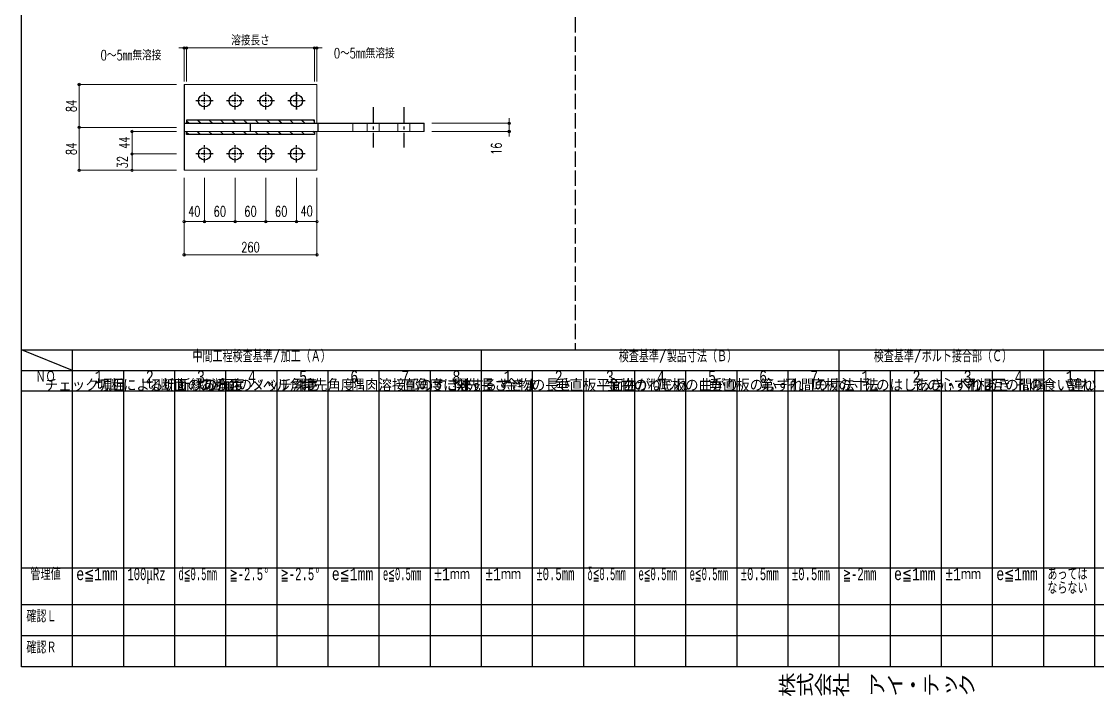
# Model space of a CAD drawing. Header units: millimetres. Extents: x -11384 to 29624, y 0 to 17788.
# Drawn here: x 3444 to 5549, y 15434 to 16755 of the extents above; entities that cross this region are included whole.
import ezdxf
from ezdxf.enums import TextEntityAlignment as Align

# ---------------------------------------------------------------- set-up
doc = ezdxf.new("R2010")
doc.units = ezdxf.units.MM
doc.header["$LTSCALE"] = 5
for name, pattern in [('ACAD_ISO03W100', [30, 12, -18]), ('CENTER1', [10, 6.25, -1.25, 1.25, -1.25]), ('DASHED', [7.5, 6, -1.5]), ('JIS_08_50', [53, 50, -1.125, 0.75, -1.125])]:
    doc.linetypes.add(name, pattern=pattern)
doc.layers.get('0').update_dxf_attribs({"color": 255})
doc.layers.get('DEFPOINTS').update_dxf_attribs({"color": 255})
for name, color, linetype in [('CENTER', 2, 'JIS_08_50'), ('LAYER6', 7, 'Continuous'), ('寸法', 4, 'Continuous'), ('文字', 7, 'Continuous'), ('溶接', 241, 'Continuous'), ('補助線', 7, 'ACAD_ISO03W100'), ('金物', 142, 'Continuous')]:
    doc.layers.add(name, color=color, linetype=linetype)
doc.styles.add('DLSTANDARD1', font='monotxt.shx', dxfattribs={"width": 0.6, "bigfont": 'extfont'})
doc.styles.add('KANJI', font='simplex.shx', dxfattribs={"width": 0.7, "bigfont": 'extfont2.shx'})
doc.styles.get("Standard").update_dxf_attribs({"font": 'simplex.shx', "width": 0.7, "height": 2.5, "bigfont": '@extfont2.shx'})
doc.styles.add('TATEGAKI', font='txt', dxfattribs={"bigfont": 'bigfont.shx'})
doc.dimstyles.new('一般寸法-小さめ', dxfattribs={"dimscale": 10, "dimtxt": 2, "dimasz": 0.5, "dimexe": 0.125, "dimexo": 1.5, "dimgap": 0.5, "dimtad": 1, "dimtxsty": 'KANJI', "dimblk": 'ORIGIN', "dimcen": 0, "dimclrd": 256, "dimclre": 256, "dimclrt": 256, "dimadec": 0, "dimazin": 0, "dimtfac": 1, "dimtmove": 2, "dimatfit": 2, "dimfxl": 0, "dimtolj": 2, "dimlwd": 5, "dimlwe": 5, "dimarcsym": 0})
pattern_1 = [(135, (1736.987, 13476.964), (-11.31371, -11.31371), []), (135, (1736.987, 13477.284), (-11.31371, -11.31371), [])]

# ---------------------------------------------------------------- blocks, each defined once
blk = doc.blocks.new('_Origin')
at = {"color": 0, "linetype": 'ByBlock', "lineweight": -2}
blk.add_line((0, 0), (-1, 0), dxfattribs=at)
blk.add_circle((0, 0), 0.5, dxfattribs=at)
blk = doc.blocks.new('*D1208')
at = {"layer": 'DEFPOINTS', "color": 0, "ltscale": 4, "transparency": 16777216}
for p in [(4017, 16703.4), (3767, 16623), (4017, 16623)]:
    blk.add_point(p, dxfattribs=at)
at = {"layer": '寸法', "lineweight": 5, "ltscale": 4, "transparency": 16777216}
for p, q in [((3767, 16638), (3767, 16704.7)), ((3772, 16703.4), (4012, 16703.4)), ((4017, 16638), (4017, 16704.7))]:
    blk.add_line(p, q, dxfattribs=at)
at = {"layer": '寸法', "lineweight": 5, "ltscale": 4, "transparency": 16777216, "xscale": 5, "yscale": 5, "zscale": 5, "rotation": 180}
blk.add_blockref('_Origin', (3767, 16703.4), dxfattribs=at)
at = {"layer": '寸法', "lineweight": 5, "ltscale": 4, "transparency": 16777216, "xscale": 5, "yscale": 5, "zscale": 5}
blk.add_blockref('_Origin', (4017, 16703.4), dxfattribs=at)
at = {"layer": '寸法', "ltscale": 4, "transparency": 16777216, "insert": (3892, 16718.4), "char_height": 20, "attachment_point": 5, "style": 'KANJI'}
blk.add_mtext('\\A2;溶接長さ', dxfattribs=at)
blk = doc.blocks.new('*D1209')
at = {"layer": 'DEFPOINTS', "color": 0, "ltscale": 4, "transparency": 16777216}
for p in [(3767, 16703.4), (3762, 16623), (3767, 16623)]:
    blk.add_point(p, dxfattribs=at)
at = {"layer": '寸法', "lineweight": 5, "ltscale": 4, "transparency": 16777216}
for p, q in [((3757, 16703.4), (3752, 16703.4)), ((3762, 16638), (3762, 16704.7)), ((3762, 16703.4), (3767, 16703.4)), ((3767, 16638), (3767, 16704.7)), ((3772, 16703.4), (3777, 16703.4))]:
    blk.add_line(p, q, dxfattribs=at)
at = {"layer": '寸法', "lineweight": 5, "ltscale": 4, "transparency": 16777216, "xscale": 5, "yscale": 5, "zscale": 5}
blk.add_blockref('_Origin', (3762, 16703.4), dxfattribs=at)
at = {"layer": '寸法', "lineweight": 5, "ltscale": 4, "transparency": 16777216, "xscale": 5, "yscale": 5, "zscale": 5, "rotation": 180}
blk.add_blockref('_Origin', (3767, 16703.4), dxfattribs=at)
at = {"layer": '寸法', "ltscale": 4, "transparency": 16777216, "insert": (3658.3, 16689.3), "char_height": 20, "attachment_point": 5, "style": 'KANJI'}
blk.add_mtext('\\A2;0～5{\\fMS PGothic|b0|i0|c128|p50;㎜}無溶接', dxfattribs=at)
blk = doc.blocks.new('*D1210')
at = {"layer": 'DEFPOINTS', "color": 0, "ltscale": 4, "transparency": 16777216}
for p in [(4022, 16703.4), (4017, 16623), (4022, 16623)]:
    blk.add_point(p, dxfattribs=at)
at = {"layer": '寸法', "lineweight": 5, "ltscale": 4, "transparency": 16777216}
for p, q in [((4012, 16703.4), (4007, 16703.4)), ((4017, 16638), (4017, 16704.7)), ((4017, 16703.4), (4022, 16703.4)), ((4022, 16638), (4022, 16704.7)), ((4027, 16703.4), (4032, 16703.4))]:
    blk.add_line(p, q, dxfattribs=at)
at = {"layer": '寸法', "lineweight": 5, "ltscale": 4, "transparency": 16777216, "xscale": 5, "yscale": 5, "zscale": 5}
blk.add_blockref('_Origin', (4017, 16703.4), dxfattribs=at)
at = {"layer": '寸法', "lineweight": 5, "ltscale": 4, "transparency": 16777216, "xscale": 5, "yscale": 5, "zscale": 5, "rotation": 180}
blk.add_blockref('_Origin', (4022, 16703.4), dxfattribs=at)
at = {"layer": '寸法', "ltscale": 4, "transparency": 16777216, "insert": (4114.6, 16693.2), "char_height": 20, "attachment_point": 5, "style": 'KANJI'}
blk.add_mtext('\\A2;0～5{\\fMS PGothic|b0|i0|c128|p50;㎜}無溶接', dxfattribs=at)
blk = doc.blocks.new('*D1409')
at = {"layer": 'DEFPOINTS', "color": 0, "transparency": 16777216}
for p in [(4232, 16556), (4398.1, 16556), (4232, 16540)]:
    blk.add_point(p, dxfattribs=at)
at = {"layer": '寸法', "lineweight": 5, "transparency": 16777216}
for p, q in [((4247, 16556), (4399.4, 16556)), ((4398.1, 16561), (4398.1, 16566)), ((4398.1, 16540), (4398.1, 16556)), ((4247, 16540), (4399.4, 16540)), ((4398.1, 16535), (4398.1, 16530))]:
    blk.add_line(p, q, dxfattribs=at)
at = {"layer": '寸法', "lineweight": 5, "transparency": 16777216, "xscale": 5, "yscale": 5, "zscale": 5}
for p, rotation in [((4398.1, 16556), 270), ((4398.1, 16540), 90)]:
    blk.add_blockref('_Origin', p, dxfattribs=dict(at, rotation=rotation))
at = {"layer": '寸法', "transparency": 16777216, "insert": (4373.1, 16506.1), "char_height": 20, "attachment_point": 5, "rotation": 90, "style": 'KANJI'}
blk.add_mtext('\\A2;16', dxfattribs=at)
blk = doc.blocks.new('*D1400')
at = {"layer": 'DEFPOINTS', "color": 0, "transparency": 16777216}
for p in [(3922, 16464), (3982, 16464), (3982, 16363.5)]:
    blk.add_point(p, dxfattribs=at)
at = {"layer": '寸法', "lineweight": 5, "transparency": 16777216}
for p, q in [((3922, 16449), (3922, 16362.2)), ((3982, 16449), (3982, 16362.2)), ((3927, 16363.5), (3977, 16363.5))]:
    blk.add_line(p, q, dxfattribs=at)
at = {"layer": '寸法', "lineweight": 5, "transparency": 16777216, "xscale": 5, "yscale": 5, "zscale": 5, "rotation": 180}
blk.add_blockref('_Origin', (3922, 16363.5), dxfattribs=at)
at = {"layer": '寸法', "lineweight": 5, "transparency": 16777216, "xscale": 5, "yscale": 5, "zscale": 5}
blk.add_blockref('_Origin', (3982, 16363.5), dxfattribs=at)
at = {"layer": '寸法', "transparency": 16777216, "insert": (3952, 16383.5), "char_height": 20, "attachment_point": 5, "style": 'KANJI'}
blk.add_mtext('\\A2;60', dxfattribs=at)
blk = doc.blocks.new('*D1410')
at = {"layer": 'DEFPOINTS', "color": 0, "transparency": 16777216}
for p in [(3762, 16464), (4022, 16464), (4022, 16298.6)]:
    blk.add_point(p, dxfattribs=at)
at = {"layer": '寸法', "lineweight": 5, "transparency": 16777216}
for p, q in [((3762, 16449), (3762, 16297.4)), ((4022, 16449), (4022, 16297.4)), ((3767, 16298.6), (4017, 16298.6))]:
    blk.add_line(p, q, dxfattribs=at)
at = {"layer": '寸法', "lineweight": 5, "transparency": 16777216, "xscale": 5, "yscale": 5, "zscale": 5, "rotation": 180}
blk.add_blockref('_Origin', (3762, 16298.6), dxfattribs=at)
at = {"layer": '寸法', "lineweight": 5, "transparency": 16777216, "xscale": 5, "yscale": 5, "zscale": 5}
blk.add_blockref('_Origin', (4022, 16298.6), dxfattribs=at)
at = {"layer": '寸法', "transparency": 16777216, "insert": (3892, 16313.6), "char_height": 20, "attachment_point": 5, "style": 'KANJI'}
blk.add_mtext('\\A2;260', dxfattribs=at)
blk = doc.blocks.new('*D1401')
at = {"layer": 'DEFPOINTS', "color": 0, "transparency": 16777216}
for p in [(3862, 16464), (3922, 16464), (3862, 16363.5)]:
    blk.add_point(p, dxfattribs=at)
at = {"layer": '寸法', "lineweight": 5, "transparency": 16777216}
for p, q in [((3862, 16449), (3862, 16362.2)), ((3922, 16449), (3922, 16362.2)), ((3917, 16363.5), (3867, 16363.5))]:
    blk.add_line(p, q, dxfattribs=at)
at = {"layer": '寸法', "lineweight": 5, "transparency": 16777216, "xscale": 5, "yscale": 5, "zscale": 5, "rotation": 180}
blk.add_blockref('_Origin', (3862, 16363.5), dxfattribs=at)
at = {"layer": '寸法', "lineweight": 5, "transparency": 16777216, "xscale": 5, "yscale": 5, "zscale": 5}
blk.add_blockref('_Origin', (3922, 16363.5), dxfattribs=at)
at = {"layer": '寸法', "transparency": 16777216, "insert": (3892, 16383.5), "char_height": 20, "attachment_point": 5, "style": 'KANJI'}
blk.add_mtext('\\A2;60', dxfattribs=at)
blk = doc.blocks.new('*D1402')
at = {"layer": 'DEFPOINTS', "color": 0, "transparency": 16777216}
for p in [(3802, 16464), (3862, 16464), (3802, 16363.5)]:
    blk.add_point(p, dxfattribs=at)
at = {"layer": '寸法', "lineweight": 5, "transparency": 16777216}
for p, q in [((3802, 16449), (3802, 16362.2)), ((3862, 16449), (3862, 16362.2)), ((3857, 16363.5), (3807, 16363.5))]:
    blk.add_line(p, q, dxfattribs=at)
at = {"layer": '寸法', "lineweight": 5, "transparency": 16777216, "xscale": 5, "yscale": 5, "zscale": 5, "rotation": 180}
blk.add_blockref('_Origin', (3802, 16363.5), dxfattribs=at)
at = {"layer": '寸法', "lineweight": 5, "transparency": 16777216, "xscale": 5, "yscale": 5, "zscale": 5}
blk.add_blockref('_Origin', (3862, 16363.5), dxfattribs=at)
at = {"layer": '寸法', "transparency": 16777216, "insert": (3832, 16383.5), "char_height": 20, "attachment_point": 5, "style": 'KANJI'}
blk.add_mtext('\\A2;60', dxfattribs=at)
blk = doc.blocks.new('*D1403')
at = {"layer": 'DEFPOINTS', "color": 0, "transparency": 16777216}
for p in [(3762, 16464), (3802, 16464), (3762, 16363.5)]:
    blk.add_point(p, dxfattribs=at)
at = {"layer": '寸法', "lineweight": 5, "transparency": 16777216}
for p, q in [((3762, 16449), (3762, 16362.2)), ((3802, 16449), (3802, 16362.2)), ((3797, 16363.5), (3767, 16363.5))]:
    blk.add_line(p, q, dxfattribs=at)
at = {"layer": '寸法', "lineweight": 5, "transparency": 16777216, "xscale": 5, "yscale": 5, "zscale": 5, "rotation": 180}
blk.add_blockref('_Origin', (3762, 16363.5), dxfattribs=at)
at = {"layer": '寸法', "lineweight": 5, "transparency": 16777216, "xscale": 5, "yscale": 5, "zscale": 5}
blk.add_blockref('_Origin', (3802, 16363.5), dxfattribs=at)
at = {"layer": '寸法', "transparency": 16777216, "insert": (3782, 16383.5), "char_height": 20, "attachment_point": 5, "style": 'KANJI'}
blk.add_mtext('\\A2;40', dxfattribs=at)
blk = doc.blocks.new('*D1404')
at = {"layer": 'DEFPOINTS', "color": 0, "transparency": 16777216}
for p in [(3982, 16464), (4022, 16464), (3982, 16363.5)]:
    blk.add_point(p, dxfattribs=at)
at = {"layer": '寸法', "lineweight": 5, "transparency": 16777216}
for p, q in [((3982, 16449), (3982, 16362.2)), ((4022, 16449), (4022, 16362.2)), ((4017, 16363.5), (3987, 16363.5))]:
    blk.add_line(p, q, dxfattribs=at)
at = {"layer": '寸法', "lineweight": 5, "transparency": 16777216, "xscale": 5, "yscale": 5, "zscale": 5, "rotation": 180}
blk.add_blockref('_Origin', (3982, 16363.5), dxfattribs=at)
at = {"layer": '寸法', "lineweight": 5, "transparency": 16777216, "xscale": 5, "yscale": 5, "zscale": 5}
blk.add_blockref('_Origin', (4022, 16363.5), dxfattribs=at)
at = {"layer": '寸法', "transparency": 16777216, "insert": (4002, 16384.2), "char_height": 20, "attachment_point": 5, "style": 'KANJI'}
blk.add_mtext('\\A2;40', dxfattribs=at)
blk = doc.blocks.new('*D1405')
at = {"layer": 'DEFPOINTS', "color": 0, "ltscale": 2, "transparency": 16777216}
for p in [(3762, 16548), (3556.6, 16464), (3762, 16464)]:
    blk.add_point(p, dxfattribs=at)
at = {"layer": '寸法', "lineweight": 5, "ltscale": 2, "transparency": 16777216}
for p, q in [((3747, 16548), (3555.3, 16548)), ((3556.6, 16543), (3556.6, 16469)), ((3747, 16464), (3555.3, 16464))]:
    blk.add_line(p, q, dxfattribs=at)
at = {"layer": '寸法', "lineweight": 5, "ltscale": 2, "transparency": 16777216, "xscale": 5, "yscale": 5, "zscale": 5}
for p, rotation in [((3556.6, 16548), 90), ((3556.6, 16464), 270)]:
    blk.add_blockref('_Origin', p, dxfattribs=dict(at, rotation=rotation))
at = {"layer": '寸法', "ltscale": 2, "transparency": 16777216, "insert": (3541.6, 16506), "char_height": 20, "attachment_point": 5, "rotation": 90, "style": 'KANJI'}
blk.add_mtext('\\A2;84', dxfattribs=at)
blk = doc.blocks.new('*D1406')
at = {"layer": 'DEFPOINTS', "color": 0, "ltscale": 2, "transparency": 16777216}
for p in [(3762, 16632), (3556.6, 16548), (3762, 16548)]:
    blk.add_point(p, dxfattribs=at)
at = {"layer": '寸法', "lineweight": 5, "ltscale": 2, "transparency": 16777216}
for p, q in [((3747, 16632), (3555.3, 16632)), ((3556.6, 16627), (3556.6, 16553)), ((3747, 16548), (3555.3, 16548))]:
    blk.add_line(p, q, dxfattribs=at)
at = {"layer": '寸法', "lineweight": 5, "ltscale": 2, "transparency": 16777216, "xscale": 5, "yscale": 5, "zscale": 5}
for p, rotation in [((3556.6, 16632), 90), ((3556.6, 16548), 270)]:
    blk.add_blockref('_Origin', p, dxfattribs=dict(at, rotation=rotation))
at = {"layer": '寸法', "ltscale": 2, "transparency": 16777216, "insert": (3541.6, 16590), "char_height": 20, "attachment_point": 5, "rotation": 90, "style": 'KANJI'}
blk.add_mtext('\\A2;84', dxfattribs=at)
blk = doc.blocks.new('*D1407')
at = {"layer": 'DEFPOINTS', "color": 0, "ltscale": 2, "transparency": 16777216}
for p in [(3762, 16496), (3660.2, 16464), (3762, 16464)]:
    blk.add_point(p, dxfattribs=at)
at = {"layer": '寸法', "lineweight": 5, "ltscale": 2, "transparency": 16777216}
for p, q in [((3747, 16496), (3658.9, 16496)), ((3660.2, 16491), (3660.2, 16469)), ((3747, 16464), (3658.9, 16464))]:
    blk.add_line(p, q, dxfattribs=at)
at = {"layer": '寸法', "lineweight": 5, "ltscale": 2, "transparency": 16777216, "xscale": 5, "yscale": 5, "zscale": 5}
for p, rotation in [((3660.2, 16496), 90), ((3660.2, 16464), 270)]:
    blk.add_blockref('_Origin', p, dxfattribs=dict(at, rotation=rotation))
at = {"layer": '寸法', "ltscale": 2, "transparency": 16777216, "insert": (3641.4, 16480), "char_height": 20, "attachment_point": 5, "rotation": 90, "style": 'KANJI'}
blk.add_mtext('\\A2;32', dxfattribs=at)
blk = doc.blocks.new('*D1408')
at = {"layer": 'DEFPOINTS', "color": 0, "ltscale": 2, "transparency": 16777216}
for p in [(3762, 16540), (3660.2, 16496), (3762, 16496)]:
    blk.add_point(p, dxfattribs=at)
at = {"layer": '寸法', "lineweight": 5, "ltscale": 2, "transparency": 16777216}
for p, q in [((3747, 16540), (3658.9, 16540)), ((3660.2, 16535), (3660.2, 16501)), ((3747, 16496), (3658.9, 16496))]:
    blk.add_line(p, q, dxfattribs=at)
at = {"layer": '寸法', "lineweight": 5, "ltscale": 2, "transparency": 16777216, "xscale": 5, "yscale": 5, "zscale": 5}
for p, rotation in [((3660.2, 16540), 90), ((3660.2, 16496), 270)]:
    blk.add_blockref('_Origin', p, dxfattribs=dict(at, rotation=rotation))
at = {"layer": '寸法', "ltscale": 2, "transparency": 16777216, "insert": (3645.2, 16518), "char_height": 20, "attachment_point": 5, "rotation": 90, "style": 'KANJI'}
blk.add_mtext('\\A2;44', dxfattribs=at)

msp = doc.modelspace()

# ---------------------------------------------------------------- hatches: boundary and pattern name
at = {"layer": '溶接', "ltscale": 6}
h = msp.add_hatch(dxfattribs=at)
h.set_pattern_fill('JIS_LC_20', color=256, scale=0.8, angle=90)
h.set_pattern_definition(pattern_1)
h.paths.add_polyline_path([(3824.987, 16555.964), (3766.987, 16555.964), (3766.987, 16561.964), (3824.987, 16561.964)])
h.paths.add_polyline_path([(4007.987, 16555.964), (3824.987, 16555.964), (3824.987, 16561.964), (4007.987, 16561.964)])
h.paths.add_polyline_path([(4016.987, 16555.964), (4007.987, 16555.964), (4007.987, 16561.964), (4016.987, 16561.964)])
h = msp.add_hatch(dxfattribs=at)
h.set_pattern_fill('JIS_LC_20', color=256, scale=0.8, angle=90)
h.set_pattern_definition(pattern_1)
h.paths.add_polyline_path([(3824.987, 16539.964), (3766.987, 16539.964), (3766.987, 16533.964), (3824.987, 16533.964)])
h.paths.add_polyline_path([(4007.987, 16539.964), (3824.987, 16539.964), (3824.987, 16533.964), (4007.987, 16533.964)])
h.paths.add_polyline_path([(4016.987, 16539.964), (4007.987, 16539.964), (4007.987, 16533.964), (4016.987, 16533.964)])

# ---------------------------------------------------------------- linework, layer by layer
at = {"linetype": 'DASHED', "lineweight": -3}
msp.add_line((4527.184, 17588.38), (4527.184, 16112.38), dxfattribs=at)
at = {"linetype": 'Continuous', "lineweight": -3}
for p, q in [((3444, 16112.38), (6648, 16112.38)), ((3444, 16072.38), (6648, 16072.38)), ((3444, 16032.38), (6344, 16032.38)), ((3444, 15686.089), (6344, 15686.089)), ((3444, 15614.315), (6344, 15614.315)), ((3444, 15553.348), (6344, 15553.348))]:
    msp.add_line(p, q, dxfattribs=at)
msp.add_lwpolyline([(3444, 17708.38), (6648, 17708.38), (6648, 15492.38), (3444, 15492.38)], close=True, dxfattribs=at)
at = {"layer": 'CENTER', "color": 7, "linetype": 'CENTER1'}
for p, q in [((4131.987, 16587.514), (4131.987, 16508.415)), ((4191.987, 16587.514), (4191.987, 16508.415))]:
    msp.add_line(p, q, dxfattribs=at)
at = {"layer": '寸法', "linetype": 'CENTER1', "ltscale": 0.3}
for p, q in [((3801.987, 16582.964), (3801.987, 16616.964)), ((3861.987, 16582.964), (3861.987, 16616.964)), ((3921.987, 16582.964), (3921.987, 16616.964)), ((3981.987, 16616.964), (3981.987, 16582.964)), ((3981.987, 16582.964), (3981.987, 16616.964)), ((3818.987, 16599.964), (3784.987, 16599.964)), ((3878.987, 16599.964), (3844.987, 16599.964)), ((3938.987, 16599.964), (3904.987, 16599.964)), ((3998.987, 16599.964), (3964.987, 16599.964)), ((3998.987, 16599.964), (3964.987, 16599.964)), ((3801.987, 16478.964), (3801.987, 16512.964)), ((3861.987, 16478.964), (3861.987, 16512.964)), ((3921.987, 16478.964), (3921.987, 16512.964)), ((3981.987, 16478.964), (3981.987, 16512.964)), ((3981.987, 16478.964), (3981.987, 16512.964)), ((3818.987, 16495.964), (3784.987, 16495.964)), ((3878.987, 16495.964), (3844.987, 16495.964)), ((3938.987, 16495.964), (3904.987, 16495.964)), ((3998.987, 16495.964), (3964.987, 16495.964)), ((3998.987, 16495.964), (3964.987, 16495.964))]:
    msp.add_line(p, q, dxfattribs=at)
at = {"layer": '寸法', "linetype": 'Continuous'}
for p, q in [((3544, 16072.38), (3444, 16112.38)), ((3544, 15492.38), (3544, 16112.38)), ((4344, 15492.38), (4344, 16112.38)), ((5044, 15492.38), (5044, 16112.38)), ((5444, 15492.38), (5444, 16112.38)), ((3644, 15492.38), (3644, 16072.38)), ((3744, 15492.38), (3744, 16072.38)), ((3844, 15492.38), (3844, 16072.38)), ((3944, 15492.38), (3944, 16072.38)), ((4044, 15492.38), (4044, 16072.38)), ((4144, 15492.38), (4144, 16072.38)), ((4244, 15492.38), (4244, 16072.38)), ((4444, 15492.38), (4444, 16072.38)), ((4544, 15492.38), (4544, 16072.38)), ((4644, 15492.38), (4644, 16072.38)), ((4744, 15492.38), (4744, 16072.38)), ((4844, 15492.38), (4844, 16072.38)), ((4944, 15492.38), (4944, 16072.38)), ((5144, 15492.38), (5144, 16072.38)), ((5244, 15492.38), (5244, 16072.38)), ((5344, 15492.38), (5344, 16072.38)), ((5544, 15492.38), (5544, 16072.38))]:
    msp.add_line(p, q, dxfattribs=at)
at = {"layer": '溶接'}
for p, q in [((4016.987, 16561.964), (3766.987, 16561.964)), ((3766.987, 16561.964), (3766.987, 16555.964)), ((4016.987, 16555.964), (4016.987, 16561.964)), ((3766.987, 16533.964), (3766.987, 16539.964)), ((4016.987, 16533.964), (3766.987, 16533.964)), ((4016.987, 16539.964), (4016.987, 16533.964))]:
    msp.add_line(p, q, dxfattribs=at)
at = {"layer": '補助線', "lineweight": 18}
for p, q in [((4091.987, 16555.964), (4091.987, 16539.964)), ((4119.987, 16555.964), (4119.987, 16539.964)), ((4143.987, 16555.964), (4143.987, 16539.964)), ((4179.987, 16555.964), (4179.987, 16539.964)), ((4203.987, 16555.964), (4203.987, 16539.964))]:
    msp.add_line(p, q, dxfattribs=at)
at = {"layer": '金物', "lineweight": 18}
for p, q in [((3761.987, 16631.964), (4021.987, 16631.964)), ((4021.987, 16631.964), (4021.987, 16555.964)), ((4231.987, 16555.964), (3761.987, 16555.964)), ((3891.987, 16555.964), (3891.987, 16539.964)), ((4231.987, 16555.964), (4231.987, 16539.964)), ((3761.987, 16539.964), (4231.987, 16539.964)), ((4021.987, 16463.964), (4021.987, 16539.964)), ((3761.987, 16463.964), (4021.987, 16463.964))]:
    msp.add_line(p, q, dxfattribs=at)
at = {"layer": '金物', "ltscale": 2}
for p, q in [((3761.987, 16631.964), (3761.987, 16463.964)), ((4023.987, 16555.964), (4023.987, 16539.964))]:
    msp.add_line(p, q, dxfattribs=at)
at = {"layer": '金物', "color": 153}
for p in [(3761.987, 16555.964), (4231.987, 16539.964)]:
    msp.add_line(p, (4231.987, 16555.964), dxfattribs=at)
at = {"layer": '金物', "color": 153, "ltscale": 4}
msp.add_line((3891.987, 16539.964), (3891.987, 16555.964), dxfattribs=at)
at = {"layer": '金物', "ltscale": 2.5}
for centre in [(3801.987, 16599.964), (3861.987, 16599.964), (3921.987, 16599.964), (3981.987, 16599.964)]:
    msp.add_circle(centre, 12, dxfattribs=at)
at = {"layer": '金物', "ltscale": 1.5}
for centre in [(3801.987, 16495.964), (3861.987, 16495.964), (3921.987, 16495.964), (3981.987, 16495.964)]:
    msp.add_circle(centre, 12, dxfattribs=at)

# ---------------------------------------------------------------- texts
at = {"layer": 'LAYER6', "color": 0, "linetype": 'Continuous', "lineweight": -3, "width": 0.8}
msp.add_text('株式会社\u3000アイ・テック', height=40, dxfattribs=at).set_placement((4924.093, 15435.134))
at = {"layer": '文字', "color": 0, "linetype": 'Continuous', "ltscale": 6, "style": 'DLSTANDARD1'}
for s, width, p in [('中間工程検査基準/加工（Ａ）', 0.74375, (3778.447, 16080.954)), ('検査基準/製品寸法（Ｂ）', 0.74375, (4612.562, 16080.954)), ('検査基準/ボルト接合部（Ｃ）', 0.74375, (5111.39, 16080.954)), ('ＮＯ', 0.74375, (3471.463, 16040.954)), ('1', 0.74375, (3587.207, 16040.954)), ('2', 0.74375, (3687.207, 16040.954)), ('3', 0.74375, (3787.207, 16040.954)), ('4', 0.74375, (3887.207, 16040.954)), ('5', 0.74375, (3987.207, 16040.954)), ('6', 0.74375, (4087.207, 16040.954)), ('7', 0.74375, (4187.207, 16040.954)), ('1', 0.74375, (4387.207, 16040.954)), ('2', 0.74375, (4487.207, 16040.954)), ('3', 0.74375, (4587.207, 16040.954)), ('4', 0.74375, (4687.207, 16040.954)), ('5', 0.74375, (4787.207, 16040.954)), ('6', 0.74375, (4887.207, 16040.954)), ('7', 0.74375, (4987.207, 16040.954)), ('1', 0.74375, (5087.207, 16040.954)), ('2', 0.74375, (5187.207, 16040.954)), ('3', 0.74375, (5287.207, 16040.954)), ('4', 0.74375, (5387.207, 16040.954)), ('1', 0.74375, (5487.207, 16040.954)), ('管理値', 0.74375, (3461.648, 15654.664)), ('e≦1mm', 0.74375, (3551.094, 15654.664)), ('100μRz', 0.6, (3651.094, 15654.664)), ('d≦0.5mm', 0.5, (3751.094, 15654.664)), ('≧-2.5°', 0.6, (3851.094, 15654.664)), ('≧-2.5°', 0.6, (3951.094, 15654.664)), ('e≦1mm', 0.74375, (4051.094, 15654.664)), ('e≦0.5mm', 0.5, (4151.094, 15654.664)), ('±1ｍｍ', 0.74375, (4351.094, 15654.664)), ('±0.5mm', 0.6, (4451.094, 15654.664)), ('δ≦0.5mm', 0.5, (4551.094, 15654.664)), ('e≦0.5mm', 0.5, (4651.094, 15654.664)), ('e≦0.5mm', 0.5, (4751.094, 15654.664)), ('±0.5mm', 0.6, (4851.094, 15654.664)), ('±0.5mm', 0.6, (4951.094, 15654.664)), ('≧-2mm', 0.6, (5051.094, 15654.664)), ('e≦1mm', 0.74375, (5151.094, 15654.664)), ('±1ｍｍ', 0.74375, (5251.094, 15654.664)), ('e≦1mm', 0.74375, (5351.094, 15654.664)), ('あっては', 0.74375, (5451.094, 15654.664)), ('ならない', 0.74375, (5451.094, 15627.46)), ('確認Ｌ', 0.74375, (3453.522, 15571.972)), ('確認Ｒ', 0.74375, (3453.522, 15511.004))]:
    msp.add_text(s, height=24, dxfattribs=dict(at, width=width)).set_placement(p, align=Align.BOTTOM_LEFT)
at = {"layer": '文字', "color": 1, "linetype": 'Continuous', "ltscale": 6, "style": 'DLSTANDARD1', "width": 0.74375}
for s, p in [('8', (4287.207, 16040.954)), ('±1ｍｍ', (4251.094, 15654.664))]:
    msp.add_text(s, height=24, dxfattribs=at).set_placement(p, align=Align.BOTTOM_LEFT)
at = {"layer": '文字', "color": 0, "linetype": 'Continuous', "ltscale": 6, "style": 'TATEGAKI'}
for s, p in [('チェック項目', (3489.476, 16024.052)), ('切断による切断縁の角度', (3589.476, 16024.052)), ('切断面のあらさ', (3689.476, 16024.052)), ('切断面のノッチ深さ', (3789.476, 16024.052)), ('ベベル角度', (3889.476, 16024.052)), ('開先角度', (3989.476, 16024.052)), ('隅肉溶接部のすきま', (4089.476, 16024.052)), ('直角度に対するすきま', (4189.476, 16024.052)), ('金物の長さ', (4389.476, 16024.052)), ('垂直板平面曲がり', (4489.476, 16024.052)), ('金物のねじれ', (4589.476, 16024.052)), ('底板の曲がり', (4689.476, 16024.052)), ('垂直板の心ずれ', (4789.476, 16024.052)), ('第一孔間の寸法', (4889.476, 16024.052)), ('底板の寸法', (4989.476, 16024.052)), ('孔のはしあき・へりあき', (5089.476, 16024.052)), ('孔の心ずれ', (5189.476, 16024.052)), ('孔相互の間隔', (5289.476, 16024.052)), ('孔の食い違い', (5389.476, 16024.052)), ('割れ', (5489.476, 16024.052))]:
    msp.add_text(s, height=24, dxfattribs=at).set_placement(p, align=Align.BOTTOM_LEFT)
at = {"layer": '文字', "color": 1, "linetype": 'Continuous', "ltscale": 6, "style": 'TATEGAKI'}
msp.add_text('開先長さ', height=24, dxfattribs=at).set_placement((4289.476, 16024.052), align=Align.BOTTOM_LEFT)

# ---------------------------------------------------------------- dimensions: what is measured, and where the dimension line sits
at = {"layer": '寸法', "ltscale": 4}
dim = msp.add_linear_dim(base=(4016.987, 16703.424), p1=(3766.987, 16622.964), p2=(4016.987, 16622.964), text='溶接長さ', dimstyle='一般寸法-小さめ', dxfattribs=at)
dim.commit()
dim.dimension.update_dxf_attribs({"geometry": '*D1208', "text_midpoint": (3891.987, 16718.424)})
dim = msp.add_linear_dim(base=(3766.987, 16703.424), p1=(3761.987, 16622.964), p2=(3766.987, 16622.964), text='0～5{\\fMS PGothic|b0|i0|c128|p50;㎜}無溶接', dimstyle='一般寸法-小さめ', override={"dimtxsty": 'KANJI'}, dxfattribs=at)
dim.commit()
dim.dimension.update_dxf_attribs({"geometry": '*D1209', "text_midpoint": (3658.346, 16689.347), "dimtype": 160})
dim = msp.add_linear_dim(base=(4021.987, 16703.424), p1=(4016.987, 16622.964), p2=(4021.987, 16622.964), text='0～5{\\fMS PGothic|b0|i0|c128|p50;㎜}無溶接', dimstyle='一般寸法-小さめ', dxfattribs=at)
dim.commit()
dim.dimension.update_dxf_attribs({"geometry": '*D1210', "text_midpoint": (4114.572, 16693.216), "dimtype": 160})
at = {"layer": '寸法', "ltscale": 2}
for base, p1, p2, picture, middle in [((3556.559, 16547.964), (3761.987, 16631.964), (3761.987, 16547.964), '*D1406', (3541.559, 16589.964)), ((3556.559, 16463.964), (3761.987, 16547.964), (3761.987, 16463.964), '*D1405', (3541.559, 16505.964)), ((3660.179, 16495.964), (3761.987, 16539.964), (3761.987, 16495.964), '*D1408', (3645.179, 16517.964)), ((3660.179, 16463.964), (3761.987, 16495.964), (3761.987, 16463.964), '*D1407', (3641.429, 16479.964))]:
    dim = msp.add_linear_dim(base=base, p1=p1, p2=p2, angle=90, dimstyle='一般寸法-小さめ', dxfattribs=at)
    dim.commit()
    dim.dimension.update_dxf_attribs({"geometry": picture, "text_midpoint": middle})
at = {"layer": '寸法'}
dim = msp.add_linear_dim(base=(4398.107, 16555.964), p1=(4231.987, 16539.964), p2=(4231.987, 16555.964), angle=270, dimstyle='一般寸法-小さめ', dxfattribs=at)
dim.commit()
dim.dimension.update_dxf_attribs({"geometry": '*D1409', "text_midpoint": (4373.107, 16506.086), "dimtype": 160})
dim = msp.add_linear_dim(base=(4021.987, 16298.607), p1=(3761.987, 16463.964), p2=(4021.987, 16463.964), dimstyle='一般寸法-小さめ', dxfattribs=at)
dim.commit()
dim.dimension.update_dxf_attribs({"geometry": '*D1410', "text_midpoint": (3891.987, 16313.607)})
for base, p1, p2, picture, middle in [((3761.987, 16363.485), (3801.987, 16463.964), (3761.987, 16463.964), '*D1403', (3781.987, 16383.485)), ((3801.987, 16363.485), (3861.987, 16463.964), (3801.987, 16463.964), '*D1402', (3831.987, 16383.485)), ((3861.987, 16363.485), (3921.987, 16463.964), (3861.987, 16463.964), '*D1401', (3891.987, 16383.485)), ((3981.987, 16363.485), (3921.987, 16463.964), (3981.987, 16463.964), '*D1400', (3951.987, 16383.485)), ((3981.987, 16363.485), (4021.987, 16463.964), (3981.987, 16463.964), '*D1404', (4001.987, 16384.247))]:
    dim = msp.add_linear_dim(base=base, p1=p1, p2=p2, dimstyle='一般寸法-小さめ', dxfattribs=at)
    dim.commit()
    dim.dimension.update_dxf_attribs({"geometry": picture, "text_midpoint": middle, "dimtype": 160})

doc.saveas('drawing.dxf')
